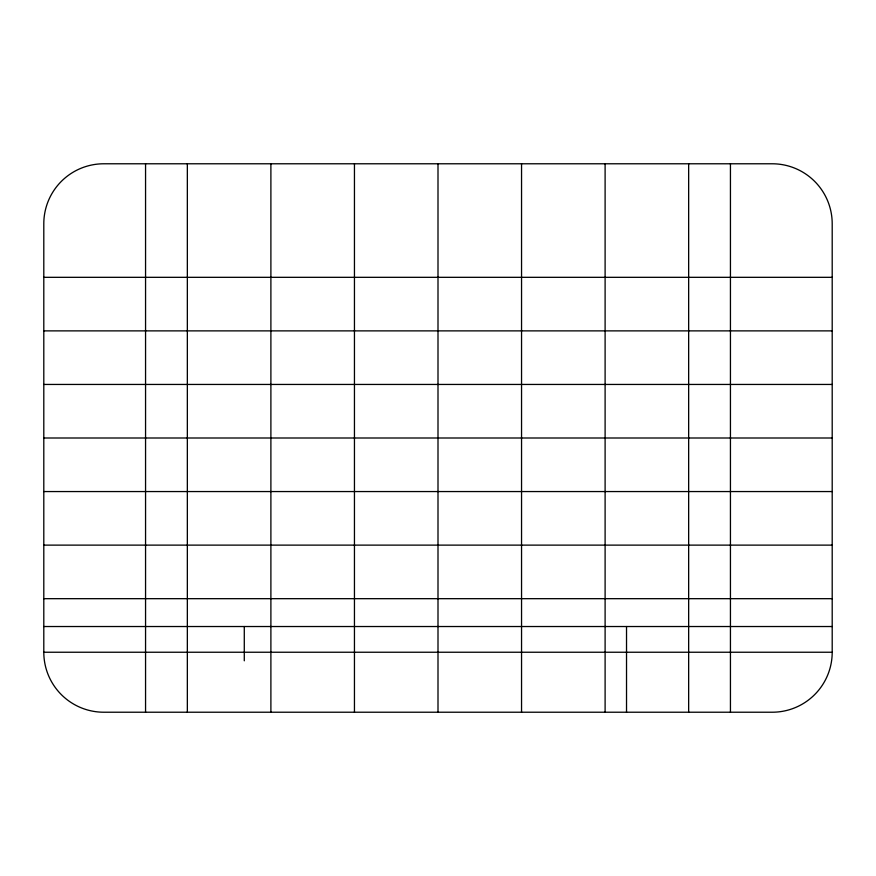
<?xml version="1.0" encoding="UTF-8"?>
<svg xmlns="http://www.w3.org/2000/svg" width="876" height="876" viewBox="0 0 876 876"><rect width="100%" height="100%" fill="white"/><g stroke="black" fill="none" stroke-linecap="round" stroke-linejoin="round"><path stroke-width="1.31" d="M43.8 277.32L832.2 277.32M43.8 330.876L832.2 330.876M43.8 384.444L832.2 384.444M43.8 438L832.2 438M43.8 491.556L832.2 491.556M43.8 545.124L832.2 545.124M43.8 598.68L832.2 598.68M43.8 626.526L832.2 626.526M43.8 652.237L832.2 652.237L832.2 223.763A59.984 59.984 0 0 0 772.216 163.779L103.784 163.779A59.984 59.984 0 0 0 43.8 223.763L43.8 652.237A59.984 59.984 0 0 0 103.784 712.221L772.216 712.221A59.984 59.984 0 0 0 832.2 652.237M730.442 163.779L730.442 712.221M688.656 163.779L688.656 712.221M626.526 626.526L626.526 712.221M605.108 163.779L605.108 712.221M521.548 163.779L521.548 712.221M438 163.779L438 712.221M354.451 163.779L354.451 712.221M270.892 163.779L270.892 712.221M244.284 626.526L244.284 660.811M187.344 163.779L187.344 712.221M145.558 163.779L145.558 712.221"/></g></svg>
